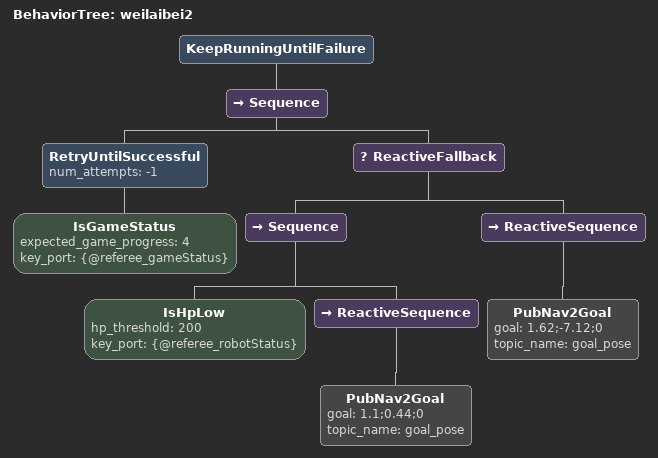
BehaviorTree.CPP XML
<?xml version="1.0" encoding="UTF-8"?>
<root BTCPP_format="4">
  <BehaviorTree ID="weilaibei2">
    <KeepRunningUntilFailure>
      <Sequence>
        <RetryUntilSuccessful num_attempts="-1">
          <IsGameStatus expected_game_progress="4"
                        key_port="{@referee_gameStatus}"/>
        </RetryUntilSuccessful>
        <ReactiveFallback>
          <Sequence>
            <IsHpLow hp_threshold="200"
                     key_port="{@referee_robotStatus}"/>
            <ReactiveSequence>
              <PubNav2Goal goal="1.1;0.44;0"
                           topic_name="goal_pose"/>
            </ReactiveSequence>
          </Sequence>
          <ReactiveSequence>
            <PubNav2Goal goal="1.62;-7.12;0"
                         topic_name="goal_pose"/>
          </ReactiveSequence>
        </ReactiveFallback>
      </Sequence>
    </KeepRunningUntilFailure>
  </BehaviorTree>

</root>
